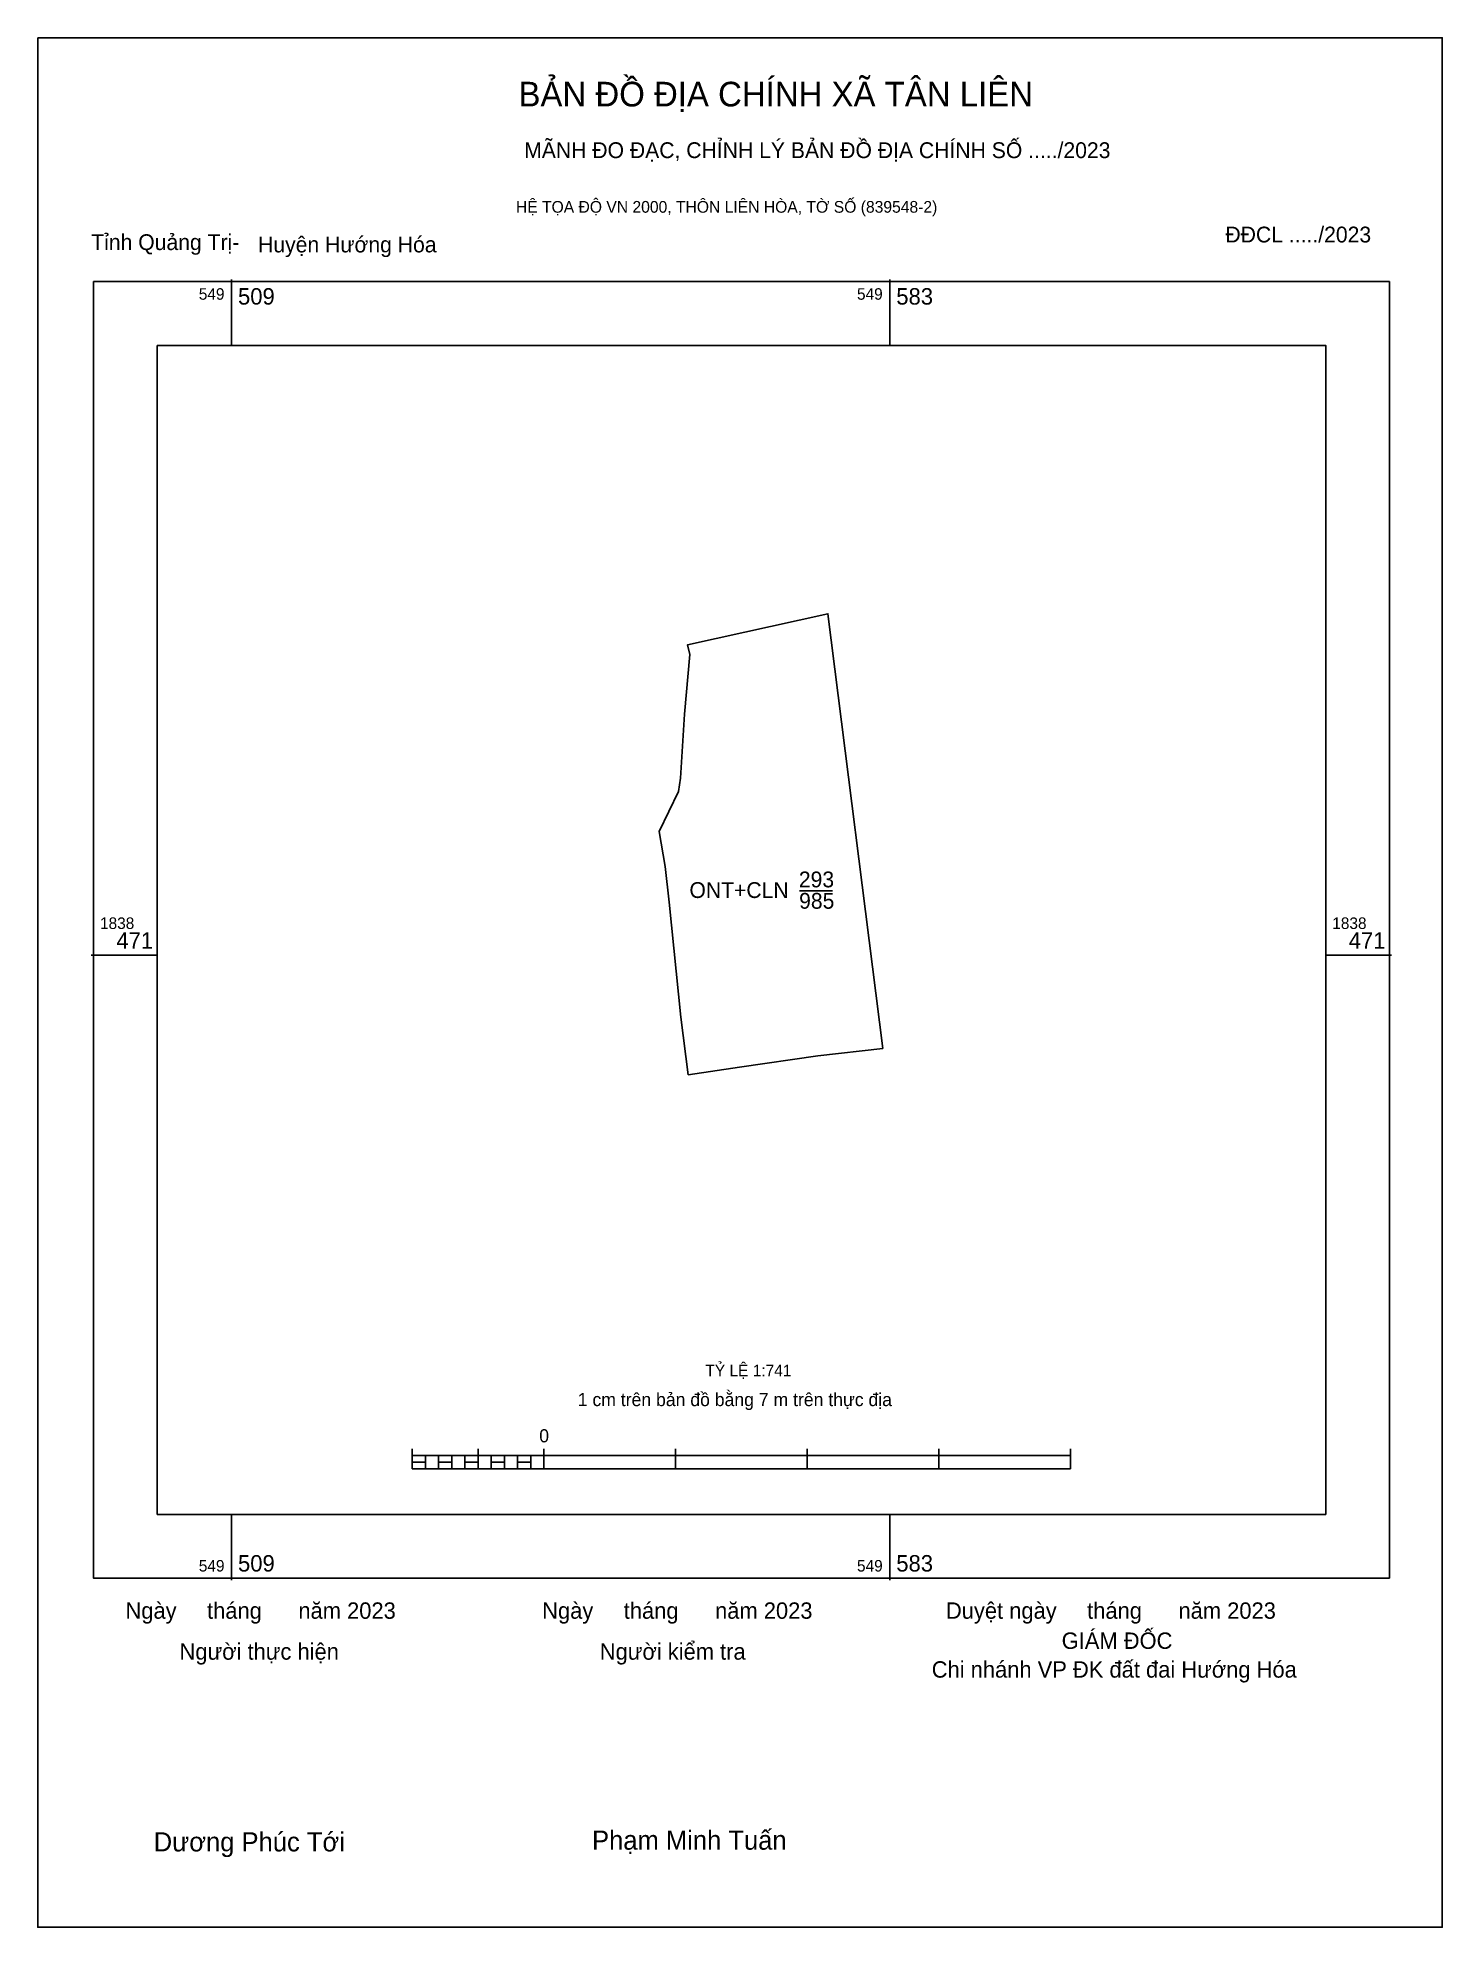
# Model space of a CAD drawing. Extents: x 549487 to 549646, y 1838362 to 1838575.
import ezdxf

# ---------------------------------------------------------------- set-up
doc = ezdxf.new("R2010")
doc.units = 0
for name, color, linetype in [('Level 10', 7, 'Continuous'), ('Level 13', 7, 'Continuous'), ('Level 15', 7, 'Continuous'), ('Level 6', 7, 'Continuous'), ('Level 62', 7, 'Continuous'), ('Level 63', 7, 'Continuous'), ('Level 9', 7, 'Continuous')]:
    doc.layers.add(name, color=color, linetype=linetype)

msp = doc.modelspace()

# ---------------------------------------------------------------- linework, layer by layer
at = {"layer": 'Level 10'}
msp.add_lwpolyline([(549557.47, 1838485.52), (549559.63, 1838490.01), (549559.87, 1838491.52), (549560.3, 1838498.74), (549560.9, 1838505.46), (549560.67, 1838506.55), (549576.48, 1838510.04), (549582.66, 1838461.08), (549575.33, 1838460.23), (549566.52, 1838458.96), (549560.74, 1838458.12), (549559.9, 1838464.59), (549558.6, 1838477.56), (549558.14, 1838481.55)], close=True, dxfattribs=at)
at = {"layer": 'Level 15'}
msp.add_lwpolyline([(549487.45, 1838574.9), (549645.69, 1838574.9), (549645.69, 1838362.1), (549487.45, 1838362.1)], close=True, dxfattribs=at)
at = {"layer": 'Level 62'}
msp.add_lwpolyline([(549500.9, 1838540.26), (549632.56, 1838540.26), (549632.56, 1838408.6), (549500.9, 1838408.6)], close=True, dxfattribs=at)
at = {"layer": 'Level 63'}
for p, q in [((549509.27, 1838547.68), (549509.27, 1838540.26)), ((549583.44, 1838547.68), (549583.44, 1838540.26)), ((549493.48, 1838471.57), (549500.9, 1838471.57)), ((549632.56, 1838471.57), (549639.97, 1838471.57)), ((549529.64, 1838415.97), (549529.64, 1838413.74)), ((549529.64, 1838415.23), (549603.81, 1838415.23)), ((549531.13, 1838415.23), (549531.13, 1838413.74)), ((549532.61, 1838415.23), (549532.61, 1838413.74)), ((549534.09, 1838415.23), (549534.09, 1838413.74)), ((549535.58, 1838415.23), (549535.58, 1838413.74)), ((549537.06, 1838415.97), (549537.06, 1838413.74)), ((549537.06, 1838415.23), (549537.06, 1838413.74)), ((549538.55, 1838415.23), (549538.55, 1838413.74)), ((549540.03, 1838415.23), (549540.03, 1838413.74)), ((549541.51, 1838415.23), (549541.51, 1838413.74)), ((549543, 1838415.23), (549543, 1838413.74)), ((549544.48, 1838415.97), (549544.48, 1838413.74)), ((549544.48, 1838415.23), (549544.48, 1838413.74)), ((549559.31, 1838415.97), (549559.31, 1838413.74)), ((549574.15, 1838415.97), (549574.15, 1838413.74)), ((549588.98, 1838415.97), (549588.98, 1838413.74)), ((549603.81, 1838415.97), (549603.81, 1838413.74)), ((549529.64, 1838413.74), (549603.81, 1838413.74)), ((549509.27, 1838408.6), (549509.27, 1838401.19)), ((549583.44, 1838408.6), (549583.44, 1838401.19))]:
    msp.add_line(p, q, dxfattribs=at)
for points in [[(549493.72, 1838547.44), (549639.74, 1838547.44), (549639.74, 1838401.42), (549493.72, 1838401.42)], [(549529.64, 1838414.49), (549531.13, 1838414.49), (549531.13, 1838413.74), (549529.64, 1838413.74)], [(549529.64, 1838414.49), (549531.13, 1838414.49), (549531.13, 1838413.74), (549529.64, 1838413.74)], [(549532.61, 1838414.49), (549534.09, 1838414.49), (549534.09, 1838413.74), (549532.61, 1838413.74)], [(549535.58, 1838414.49), (549537.06, 1838414.49), (549537.06, 1838413.74), (549535.58, 1838413.74)], [(549538.55, 1838414.49), (549540.03, 1838414.49), (549540.03, 1838413.74), (549538.55, 1838413.74)], [(549541.51, 1838414.49), (549543, 1838414.49), (549543, 1838413.74), (549541.51, 1838413.74)]]:
    msp.add_lwpolyline(points, close=True, dxfattribs=at)
at = {"layer": 'Level 9'}
msp.add_line((549573.28, 1838478.82), (549576.98, 1838478.82), dxfattribs=at)

# ---------------------------------------------------------------- texts
at = {"layer": 'Level 13'}
for s, p in [('293', (549573.2, 1838479.22)), ('ONT+CLN', (549560.87, 1838478.02)), ('985', (549573.23, 1838476.81))]:
    msp.add_text(s, height=1.78, dxfattribs=at).set_placement(p)
at = {"layer": 'Level 6'}
msp.add_text('TỶ LỆ 1:741', height=1.3038, dxfattribs=at).set_placement((549562.67, 1838424.15))
at = {"layer": 'Level 63'}
for s, height, p in [('BẢN ĐỒ ĐỊA CHÍNH XÃ TÂN LIÊN', 2.7766, (549541.61, 1838567.17)), ('MÃNH ĐO ĐẠC, CHỈNH LÝ BẢN ĐỒ ĐỊA CHÍNH SỐ ...../2023', 1.7816, (549542.25, 1838561.35)), ('HỆ TỌA ĐỘ VN 2000, THÔN LIÊN HÒA, TỜ SỐ (839548-2)', 1.3189, (549541.32, 1838555.2)), ('549', 1.298, (549505.59, 1838545.4)), ('509', 1.854, (549510.01, 1838544.85)), ('549', 1.298, (549579.75, 1838545.4)), ('583', 1.854, (549584.18, 1838544.85)), ('1838', 1.298, (549494.46, 1838474.53)), ('1838', 1.298, (549633.3, 1838474.53)), ('471', 1.854, (549496.31, 1838472.31)), ('471', 1.854, (549635.16, 1838472.31)), ('1 cm trên bản đồ bằng 7 m trên thực địa', 1.4834, (549548.29, 1838420.79)), ('0', 1.48, (549543.95, 1838416.71)), ('549', 1.298, (549505.59, 1838402.16)), ('509', 1.854, (549510.01, 1838402.16)), ('549', 1.298, (549579.75, 1838402.16)), ('583', 1.854, (549584.18, 1838402.16)), ('Ngày     tháng      năm 2023', 1.8455, (549497.33, 1838396.84)), ('Ngày     tháng      năm 2023', 1.8455, (549544.28, 1838396.84)), ('Duyệt ngày     tháng      năm 2023', 1.8455, (549589.77, 1838396.84)), ('GIÁM ĐỐC', 1.846, (549602.81, 1838393.45)), ('Người thực hiện', 1.8455, (549503.42, 1838392.23)), ('Người kiểm tra', 1.8455, (549550.77, 1838392.23)), ('Chi nhánh VP ĐK đất đai Hướng Hóa', 1.8455, (549588.17, 1838390.21)), ('Dương Phúc Tới', 2.1526, (549500.51, 1838370.64)), ('Phạm Minh Tuấn', 2.1526, (549549.9, 1838370.83))]:
    msp.add_text(s, height=height, dxfattribs=at).set_placement(p)
at = {"layer": 'Level 9'}
for s, p in [('ĐĐCL ...../2023', (549621.26, 1838551.85)), ('Tỉnh Quảng Trị-', (549493.47, 1838550.99)), ('Huyện Hướng Hóa', (549512.27, 1838550.73))]:
    msp.add_text(s, height=1.7816, dxfattribs=at).set_placement(p)

doc.saveas('drawing.dxf')
